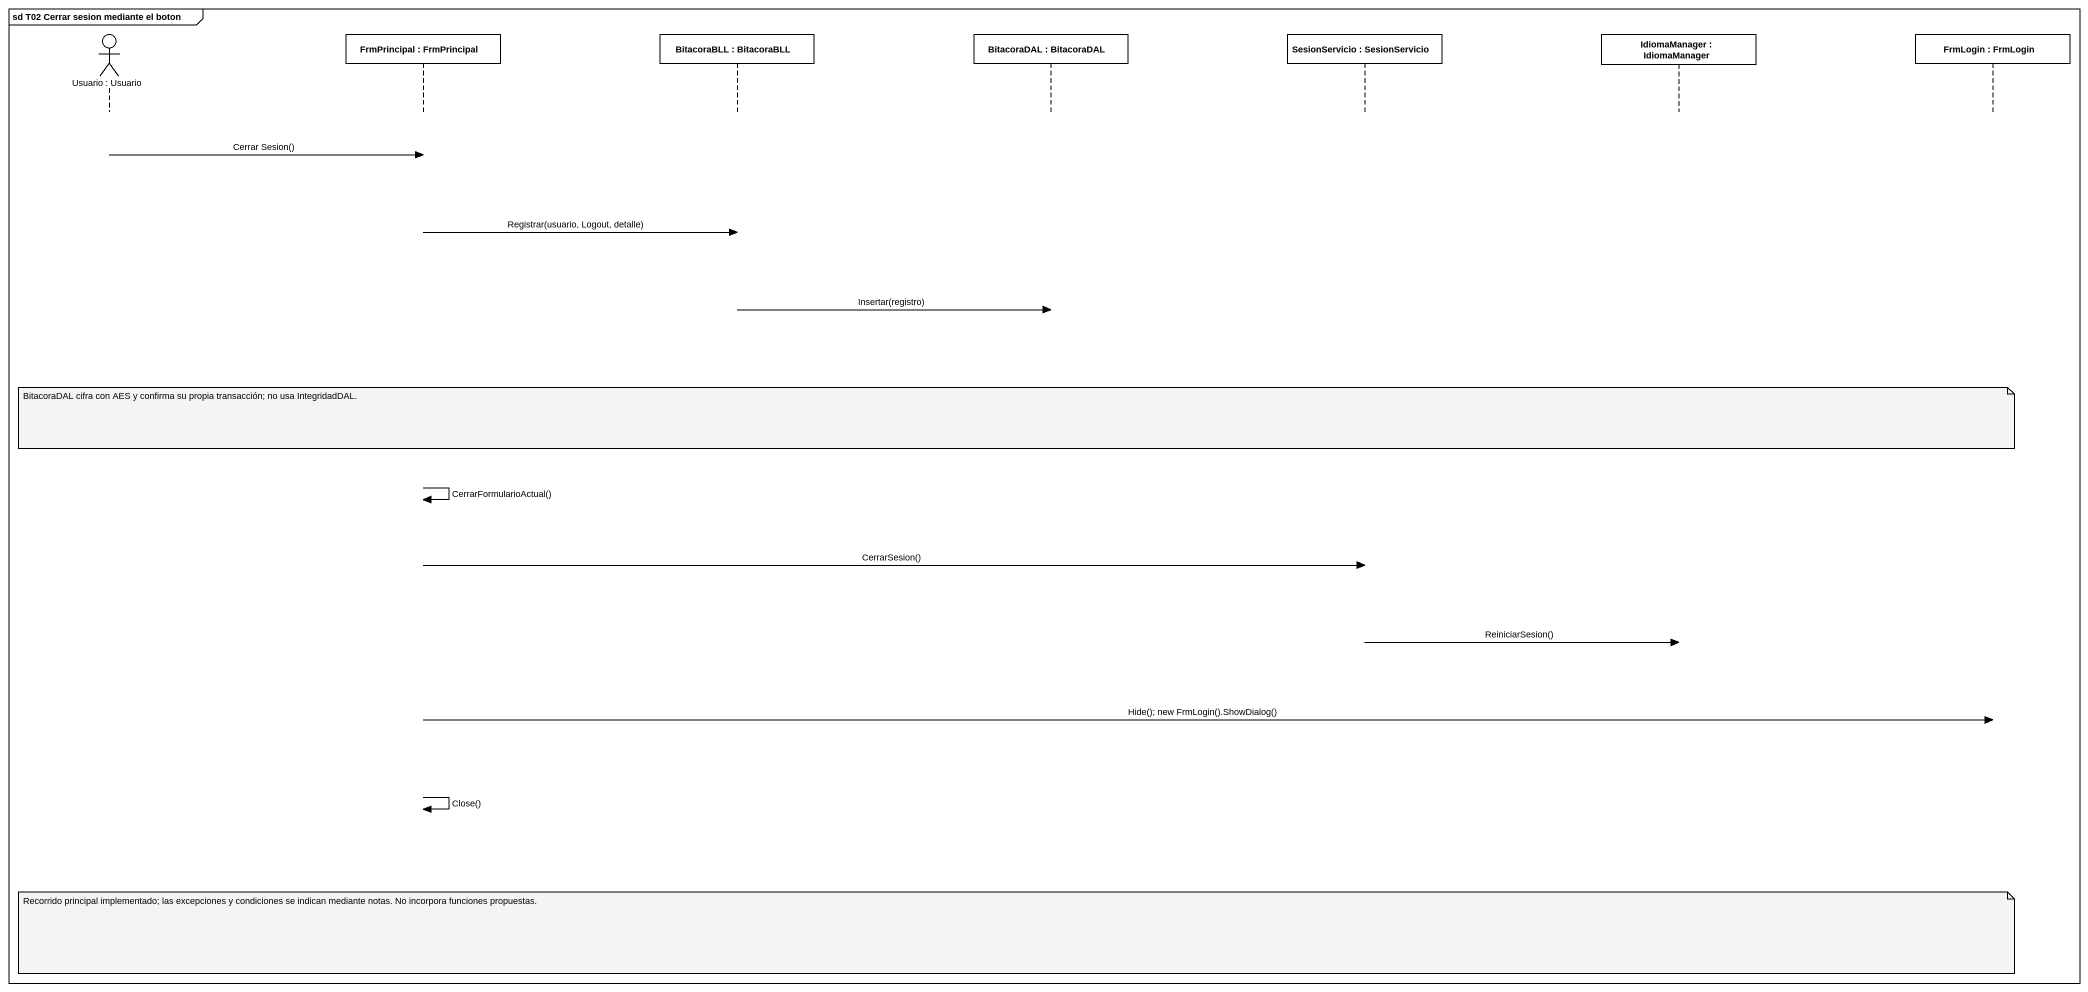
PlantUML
@startuml
mainframe sd T02 Cerrar sesion mediante el boton
hide footbox
actor "Usuario : Usuario" as Usuario #FFFFFF
participant "FrmPrincipal : FrmPrincipal" as FrmPrincipal #FFFFFF
participant "BitacoraBLL : BitacoraBLL" as BitacoraBLL #FFFFFF
participant "BitacoraDAL : BitacoraDAL" as BitacoraDAL #FFFFFF
participant "SesionServicio : SesionServicio" as SesionServicio #FFFFFF
participant "IdiomaManager : IdiomaManager" as IdiomaManager #FFFFFF
participant "FrmLogin : FrmLogin" as FrmLogin #FFFFFF

Usuario -> FrmPrincipal : Cerrar Sesion()
FrmPrincipal -> BitacoraBLL : Registrar(usuario, Logout, detalle)
BitacoraBLL -> BitacoraDAL : Insertar(registro)
note over BitacoraDAL : BitacoraDAL cifra con AES y confirma su propia transacción; no usa IntegridadDAL.
FrmPrincipal -> FrmPrincipal : CerrarFormularioActual()
FrmPrincipal -> SesionServicio : CerrarSesion()
SesionServicio -> IdiomaManager : ReiniciarSesion()
FrmPrincipal -> FrmLogin : Hide(); new FrmLogin().ShowDialog()
FrmPrincipal -> FrmPrincipal : Close()
note over BitacoraDAL : Recorrido principal implementado; las excepciones y condiciones se indican mediante notas. No incorpora funciones propuestas.
@enduml
